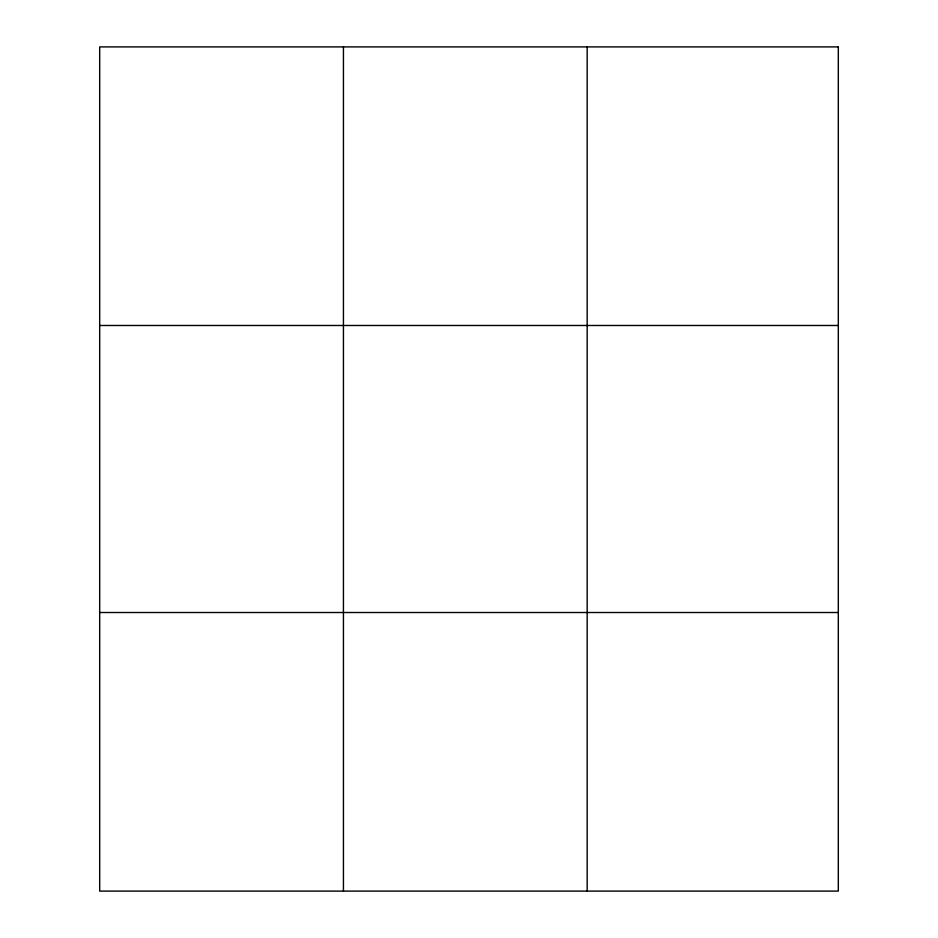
<?xml version="1.0" encoding="UTF-8"?>
<svg xmlns="http://www.w3.org/2000/svg" width="938" height="938" viewBox="0 0 938 938"><rect width="100%" height="100%" fill="white"/><g stroke="black" fill="none" stroke-linecap="round" stroke-linejoin="round"><path stroke-width="1.41" d="M343.437 46.9L343.437 891.1M587.176 46.9L587.176 891.1M99.686 325.486L838.314 325.486M99.686 612.514L838.314 612.514M838.314 46.9L838.314 891.1L99.686 891.1L99.686 46.9L838.314 46.9"/></g></svg>
